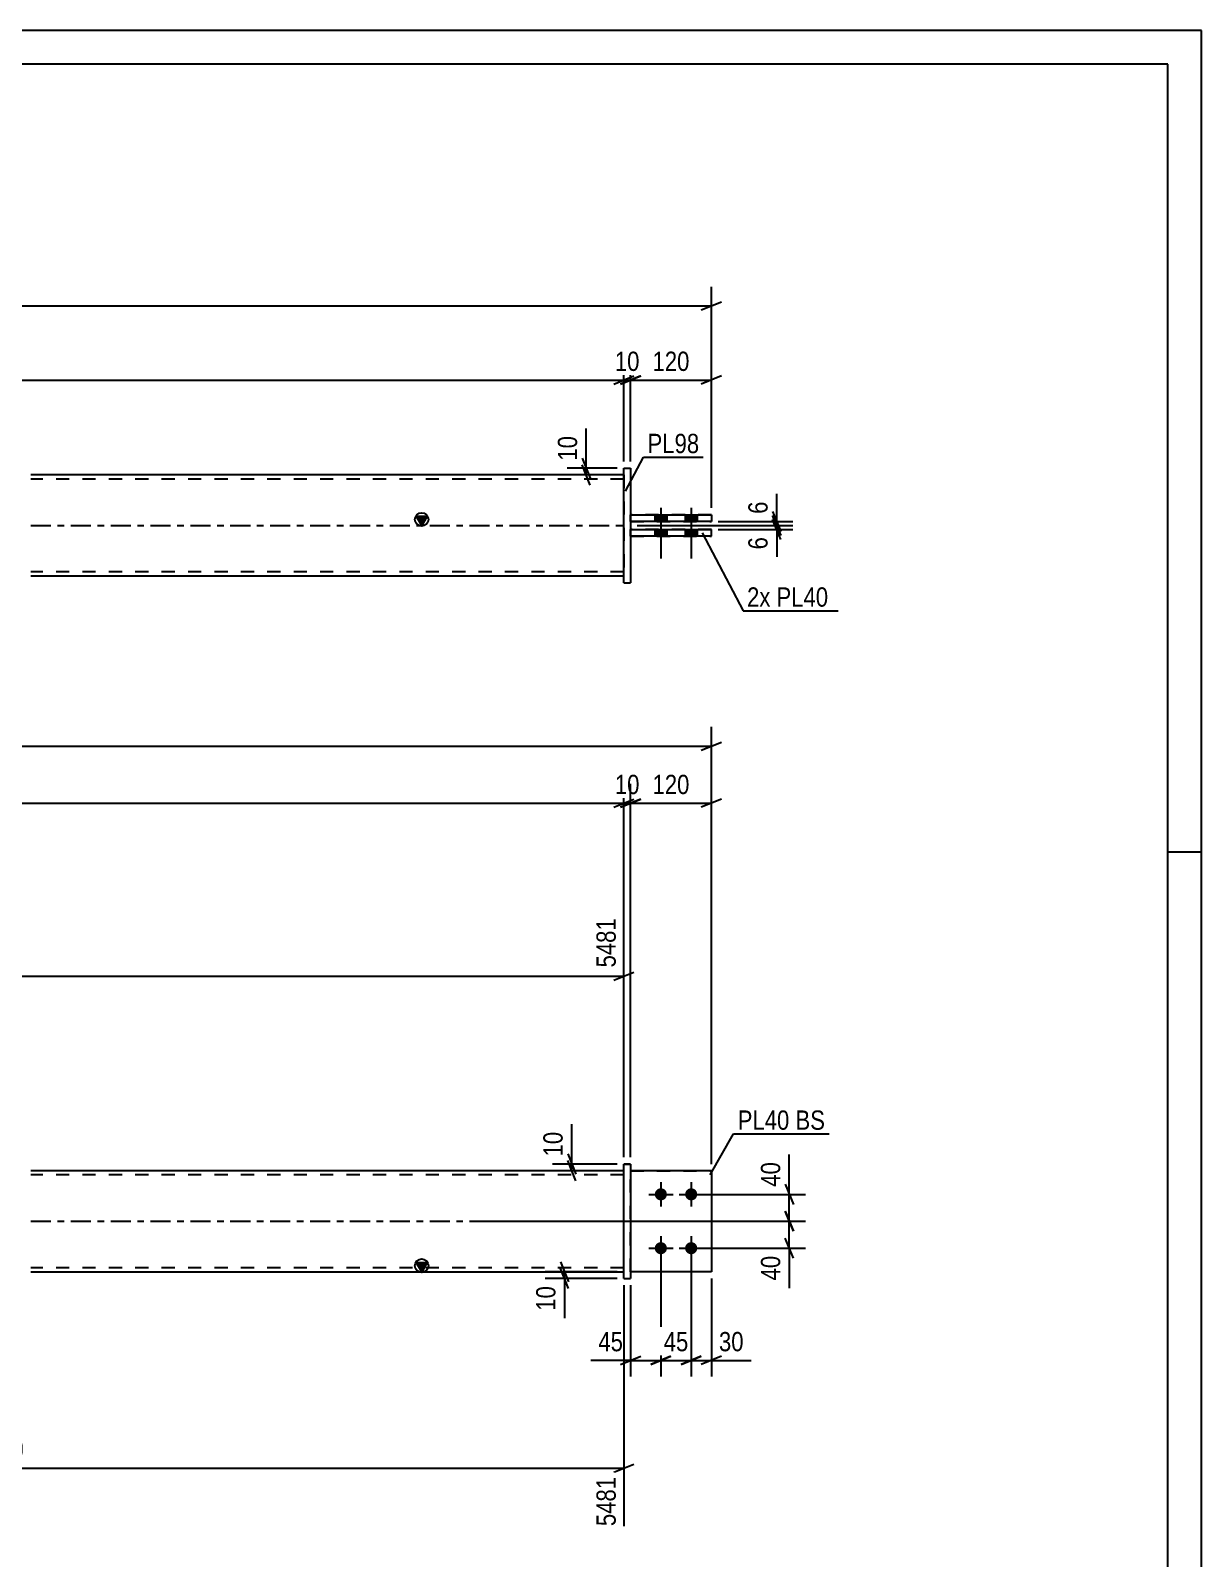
# Model space of a CAD drawing. Header units: millimetres. Extents: x 0 to 594, y 0 to 420.
# Drawn here: x 420.2 to 594, y 193.1 to 420 of the extents above; entities that cross this region are included whole.
import ezdxf

# ---------------------------------------------------------------- set-up
doc = ezdxf.new("R2010")
doc.units = ezdxf.units.MM
doc.linetypes.add('DXK_LINE_DOT2', pattern=[3.9198, 1.9599, -1.9599])
doc.linetypes.add('DXK_LINE_DOT3', pattern=[5.9187, 2.979, -0.9799, 0.9799, -0.9799])
doc.styles.add('Arial Narrow', font='ARIALN.TTF', dxfattribs={"height": 0.2})

# ---------------------------------------------------------------- blocks, each defined once
blk = doc.blocks.new('Unknown-580574823-1132')
at = {"color": 5, "linetype": 'Continuous'}
for p, q in [((594, 420), (0, 420)), ((594, 0), (594, 420)), ((589, 415), (5, 415)), ((589, 5), (589, 415)), ((594, 298), (589, 298))]:
    blk.add_line(p, q, dxfattribs=at)
blk = doc.blocks.new('Bolt-580574823-1685 - 1679')
at = {"linetype": 'Continuous'}
for points in [[(513.77, 248.1), (513.95, 248.08), (514.13, 248.02), (514.3, 247.93), (514.44, 247.8), (514.55, 247.65), (514.62, 247.48), (514.66, 247.29), (514.66, 247.11), (514.62, 246.92), (514.55, 246.75), (514.44, 246.6), (514.3, 246.47), (514.13, 246.38), (513.95, 246.32), (513.77, 246.3), (513.58, 246.32), (513.4, 246.38), (513.24, 246.47), (513.1, 246.6), (512.99, 246.75), (512.91, 246.92), (512.87, 247.11), (512.87, 247.29), (512.91, 247.48), (512.99, 247.65), (513.1, 247.8), (513.24, 247.93), (513.4, 248.02), (513.58, 248.08)], [(518.27, 248.1), (518.45, 248.08), (518.63, 248.02), (518.8, 247.93), (518.94, 247.8), (519.05, 247.65), (519.12, 247.48), (519.16, 247.29), (519.16, 247.11), (519.12, 246.92), (519.05, 246.75), (518.94, 246.6), (518.8, 246.47), (518.63, 246.38), (518.45, 246.32), (518.27, 246.3), (518.08, 246.32), (517.9, 246.38), (517.74, 246.47), (517.6, 246.6), (517.49, 246.75), (517.41, 246.92), (517.37, 247.11), (517.37, 247.29), (517.41, 247.48), (517.49, 247.65), (517.6, 247.8), (517.74, 247.93), (517.9, 248.02), (518.08, 248.08)], [(513.77, 240.1), (513.95, 240.08), (514.13, 240.02), (514.3, 239.93), (514.44, 239.8), (514.55, 239.65), (514.62, 239.48), (514.66, 239.29), (514.66, 239.11), (514.62, 238.92), (514.55, 238.75), (514.44, 238.6), (514.3, 238.47), (514.13, 238.38), (513.95, 238.32), (513.77, 238.3), (513.58, 238.32), (513.4, 238.38), (513.24, 238.47), (513.1, 238.6), (512.99, 238.75), (512.91, 238.92), (512.87, 239.11), (512.87, 239.29), (512.91, 239.48), (512.99, 239.65), (513.1, 239.8), (513.24, 239.93), (513.4, 240.02), (513.58, 240.08)], [(518.27, 240.1), (518.45, 240.08), (518.63, 240.02), (518.8, 239.93), (518.94, 239.8), (519.05, 239.65), (519.12, 239.48), (519.16, 239.29), (519.16, 239.11), (519.12, 238.92), (519.05, 238.75), (518.94, 238.6), (518.8, 238.47), (518.63, 238.38), (518.45, 238.32), (518.27, 238.3), (518.08, 238.32), (517.9, 238.38), (517.74, 238.47), (517.6, 238.6), (517.49, 238.75), (517.41, 238.92), (517.37, 239.11), (517.37, 239.29), (517.41, 239.48), (517.49, 239.65), (517.6, 239.8), (517.74, 239.93), (517.9, 240.02), (518.08, 240.08)]]:
    blk.add_hatch(color=1, dxfattribs=at).paths.add_polyline_path(points)
at = {"color": 1, "linetype": 'Continuous'}
for p, q in [((513.77, 249), (513.77, 245.4)), ((518.27, 249), (518.27, 245.4)), ((511.97, 247.2), (515.57, 247.2)), ((516.47, 247.2), (520.07, 247.2)), ((513.77, 241), (513.77, 237.4)), ((518.27, 241), (518.27, 237.4)), ((511.97, 239.2), (515.57, 239.2)), ((516.47, 239.2), (520.07, 239.2))]:
    blk.add_line(p, q, dxfattribs=at)
blk = doc.blocks.new('Part-580574823-1706 - 1679')
at = {"color": 2, "linetype": 'Continuous'}
for p, q in [((509.27, 251.7), (508.27, 251.7)), ((508.27, 234.7), (508.27, 251.7)), ((509.27, 251.7), (509.27, 234.7)), ((508.27, 234.7), (508.27, 234.7)), ((508.27, 234.7), (509.27, 234.7))]:
    blk.add_line(p, q, dxfattribs=at)
at = {"color": 7, "linetype": 'DXK_LINE_DOT2'}
for p, q in [((508.27, 251.7), (508.27, 251.7)), ((508.27, 251.7), (509.27, 251.7)), ((509.27, 251.7), (509.27, 251.7)), ((508.27, 234.7), (509.27, 234.7))]:
    blk.add_line(p, q, dxfattribs=at)
blk = doc.blocks.new('Part-580574823-1711 - 1679')
at = {"color": 7, "linetype": 'DXK_LINE_DOT2'}
for p, q in [((509.27, 250.7), (521.27, 250.7)), ((521.27, 250.7), (509.27, 250.7)), ((509.27, 250.7), (509.27, 250.7)), ((509.27, 235.7), (509.27, 250.7)), ((521.27, 250.7), (521.27, 250.7)), ((521.27, 250.7), (521.27, 235.7)), ((521.27, 235.7), (509.27, 235.7)), ((521.27, 235.7), (509.27, 235.7))]:
    blk.add_line(p, q, dxfattribs=at)
blk = doc.blocks.new('Part-580574823-1716 - 1679')
at = {"color": 2, "linetype": 'Continuous'}
for p, q in [((521.27, 250.7), (509.27, 250.7)), ((521.27, 250.7), (521.27, 250.7)), ((521.27, 250.7), (521.27, 235.7)), ((521.27, 235.7), (509.27, 235.7))]:
    blk.add_line(p, q, dxfattribs=at)
at = {"color": 7, "linetype": 'DXK_LINE_DOT2'}
for p, q in [((521.27, 250.7), (509.27, 250.7)), ((509.27, 250.7), (509.27, 250.7)), ((509.27, 235.7), (509.27, 250.7)), ((521.27, 250.7), (521.27, 250.7)), ((521.27, 235.7), (509.27, 235.7))]:
    blk.add_line(p, q, dxfattribs=at)
blk = doc.blocks.new('Part-580574823-1721 - 1679')
at = {"linetype": 'Continuous'}
blk.add_hatch(color=2, dxfattribs=at).paths.add_polyline_path([(478.27, 235.7), (477.47, 237.1), (479.07, 237.1)])
at = {"color": 2, "linetype": 'Continuous'}
for p, q in [((508.27, 250.7), (420.27, 250.7)), ((478.27, 235.7), (477.47, 237.1)), ((477.47, 237.1), (479.07, 237.1)), ((479.07, 237.1), (478.27, 235.7)), ((420.27, 235.7), (508.27, 235.7))]:
    blk.add_line(p, q, dxfattribs=at)
at = {"color": 7, "linetype": 'DXK_LINE_DOT2'}
for p, q in [((508.27, 250.1), (420.27, 250.1)), ((508.27, 235.7), (508.27, 250.7)), ((508.27, 236.3), (420.27, 236.3))]:
    blk.add_line(p, q, dxfattribs=at)
at = {"color": 7, "linetype": 'DXK_LINE_DOT3'}
blk.add_line((420.27, 243.2), (508.27, 243.2), dxfattribs=at)
at = {"color": 2, "linetype": 'Continuous'}
blk.add_circle((478.27, 236.6), 1, dxfattribs=at)
blk = doc.blocks.new('Part-580574823-1463 - 1369')
at = {"linetype": 'Continuous'}
blk.add_hatch(color=2, dxfattribs=at).paths.add_polyline_path([(478.27, 346.51), (477.47, 347.91), (479.07, 347.91)])
at = {"color": 2, "linetype": 'Continuous'}
for p, q in [((508.27, 354.01), (420.27, 354.01)), ((478.27, 346.51), (477.47, 347.91)), ((477.47, 347.91), (479.07, 347.91)), ((479.07, 347.91), (478.27, 346.51)), ((508.27, 339.01), (420.27, 339.01))]:
    blk.add_line(p, q, dxfattribs=at)
at = {"color": 7, "linetype": 'DXK_LINE_DOT2'}
for p, q in [((508.27, 354.01), (508.27, 339.01)), ((508.27, 353.41), (420.27, 353.41)), ((508.27, 339.61), (420.27, 339.61))]:
    blk.add_line(p, q, dxfattribs=at)
at = {"color": 7, "linetype": 'DXK_LINE_DOT3'}
blk.add_line((420.27, 346.51), (508.27, 346.51), dxfattribs=at)
at = {"color": 2, "linetype": 'Continuous'}
blk.add_circle((478.27, 347.41), 1, dxfattribs=at)
blk = doc.blocks.new('Bolt-580574823-1373 - 1369')
at = {"linetype": 'Continuous'}
for points in [[(514.67, 348.11), (512.87, 348.11), (512.87, 347.11), (514.67, 347.11)], [(514.67, 348.11), (512.87, 348.11), (512.87, 347.11), (514.67, 347.11)], [(519.17, 348.11), (517.37, 348.11), (517.37, 347.11), (519.17, 347.11)], [(519.17, 348.11), (517.37, 348.11), (517.37, 347.11), (519.17, 347.11)], [(514.67, 345.91), (512.87, 345.91), (512.87, 344.91), (514.67, 344.91)], [(514.67, 345.91), (512.87, 345.91), (512.87, 344.91), (514.67, 344.91)], [(519.17, 345.91), (517.37, 345.91), (517.37, 344.91), (519.17, 344.91)], [(519.17, 345.91), (517.37, 345.91), (517.37, 344.91), (519.17, 344.91)]]:
    blk.add_hatch(color=1, dxfattribs=at).paths.add_polyline_path(points)
at = {"color": 1, "linetype": 'Continuous'}
for p, q in [((512.87, 348.11), (512.87, 347.11)), ((512.87, 348.11), (512.87, 347.11)), ((513.77, 349.11), (513.77, 341.61)), ((513.77, 349.11), (513.77, 341.61)), ((514.67, 348.11), (514.67, 347.11)), ((514.67, 348.11), (514.67, 347.11)), ((517.37, 348.11), (517.37, 347.11)), ((517.37, 348.11), (517.37, 347.11)), ((518.27, 349.11), (518.27, 341.61)), ((518.27, 349.11), (518.27, 341.61)), ((519.17, 348.11), (519.17, 347.11)), ((519.17, 348.11), (519.17, 347.11)), ((512.87, 345.91), (512.87, 344.91)), ((512.87, 345.91), (512.87, 344.91)), ((514.67, 345.91), (514.67, 344.91)), ((514.67, 345.91), (514.67, 344.91)), ((517.37, 345.91), (517.37, 344.91)), ((517.37, 345.91), (517.37, 344.91)), ((519.17, 345.91), (519.17, 344.91)), ((519.17, 345.91), (519.17, 344.91))]:
    blk.add_line(p, q, dxfattribs=at)
blk = doc.blocks.new('Part-580574823-1435 - 1369')
at = {"color": 2, "linetype": 'Continuous'}
for p, q in [((508.27, 355.01), (508.27, 355.02)), ((508.27, 338.01), (508.27, 355.01)), ((508.27, 355.01), (509.27, 355.01)), ((509.27, 355.02), (509.27, 355.01)), ((509.27, 355.01), (509.27, 338.01)), ((508.27, 338.02), (508.27, 338.01)), ((508.27, 338.01), (509.27, 338.01)), ((509.27, 338.02), (509.27, 338.01))]:
    blk.add_line(p, q, dxfattribs=at)
at = {"color": 7, "linetype": 'DXK_LINE_DOT2'}
for p, q in [((508.27, 355.02), (508.27, 355.01)), ((508.27, 355.02), (509.27, 355.02)), ((508.27, 338.02), (509.27, 338.02))]:
    blk.add_line(p, q, dxfattribs=at)
blk = doc.blocks.new('Part-580574823-1468 - 1369')
at = {"color": 2, "linetype": 'Continuous'}
for p, q in [((509.27, 345.91), (521.27, 345.91)), ((521.27, 344.91), (509.27, 344.91)), ((521.27, 344.91), (521.27, 345.91))]:
    blk.add_line(p, q, dxfattribs=at)
at = {"color": 7, "linetype": 'DXK_LINE_DOT2'}
for p, q in [((509.27, 344.91), (509.27, 345.91)), ((521.27, 345.91), (509.27, 345.91)), ((509.27, 344.91), (521.27, 344.91))]:
    blk.add_line(p, q, dxfattribs=at)
blk = doc.blocks.new('Part-580574823-1473 - 1369')
at = {"color": 2, "linetype": 'Continuous'}
for p, q in [((509.27, 348.11), (521.27, 348.11)), ((521.27, 347.11), (509.27, 347.11)), ((521.27, 348.11), (521.27, 347.11))]:
    blk.add_line(p, q, dxfattribs=at)
at = {"color": 7, "linetype": 'DXK_LINE_DOT2'}
for p, q in [((509.27, 347.11), (509.27, 348.11)), ((521.27, 348.11), (509.27, 348.11)), ((509.27, 347.11), (521.27, 347.11)), ((521.27, 348.11), (521.27, 348.11))]:
    blk.add_line(p, q, dxfattribs=at)
blk = doc.blocks.new('StraightDimension-580574823-2000 - 1679')
at = {"color": 7, "linetype": 'Continuous'}
for p, q in [((499.94, 253.2), (501.14, 250.2)), ((501.14, 249.22), (499.94, 252.22)), ((481.79, 250.72), (502.94, 250.72)), ((507.27, 251.7), (497.69, 251.7)), ((500.54, 250.72), (500.54, 251.7))]:
    blk.add_line(p, q, dxfattribs=at)
at = {"color": 0}
blk.add_wipeout([(499.79, 257.08), (495.59, 257.08), (495.59, 252.23), (499.79, 252.23)], dxfattribs=at)
at = {"color": 7, "linetype": 'Continuous'}
blk.add_line((500.54, 251.7), (500.54, 257.61), dxfattribs=at)
blk.add_line((500.54, 251.7), (500.54, 257.61), dxfattribs=at)
at = {"color": 3, "style": 'Arial Narrow'}
blk.add_text('10', height=2.863, rotation=90.0002, dxfattribs=at).set_placement((499.19, 252.83))
blk = doc.blocks.new('StraightDimension-580574823-1971 - 1679')
at = {"color": 7, "linetype": 'Continuous'}
for p, q in [((532.23, 248.7), (533.43, 245.7)), ((519.27, 247.2), (535.23, 247.2)), ((532.83, 243.22), (532.83, 247.2)), ((485.67, 243.22), (535.23, 243.22)), ((533.43, 241.72), (532.23, 244.72))]:
    blk.add_line(p, q, dxfattribs=at)
at = {"color": 0}
blk.add_wipeout([(532.08, 252.58), (527.88, 252.58), (527.88, 247.73), (532.08, 247.73)], dxfattribs=at)
at = {"color": 7, "linetype": 'Continuous'}
blk.add_line((532.83, 247.2), (532.83, 253.11), dxfattribs=at)
blk.add_line((532.83, 247.2), (532.83, 253.11), dxfattribs=at)
at = {"color": 3, "style": 'Arial Narrow'}
blk.add_text('40', height=2.863, rotation=90.0002, dxfattribs=at).set_placement((531.48, 248.33))
blk = doc.blocks.new('StraightDimension-580574823-4901 - 1679')
at = {"color": 7, "linetype": 'Continuous'}
for p, q in [((508.27, 252.7), (508.27, 308.13)), ((96.4, 305.28), (508.27, 305.28)), ((506.77, 304.68), (509.77, 305.88))]:
    blk.add_line(p, q, dxfattribs=at)
blk = doc.blocks.new('StraightDimension-580574823-1984 - 1679')
at = {"color": 7, "linetype": 'Continuous'}
for p, q in [((485.67, 243.22), (535.23, 243.22)), ((532.23, 244.72), (533.43, 241.72)), ((532.83, 239.2), (532.83, 243.22)), ((533.43, 237.7), (532.23, 240.7)), ((519.27, 239.2), (535.23, 239.2))]:
    blk.add_line(p, q, dxfattribs=at)
at = {"color": 0}
blk.add_wipeout([(532.08, 238.68), (527.88, 238.68), (527.88, 233.82), (532.08, 233.82)], dxfattribs=at)
at = {"color": 7, "linetype": 'Continuous'}
blk.add_line((532.83, 239.2), (532.83, 233.29), dxfattribs=at)
blk.add_line((532.83, 239.2), (532.83, 233.29), dxfattribs=at)
at = {"color": 3, "style": 'Arial Narrow'}
blk.add_text('40', height=2.863, rotation=90.0002, dxfattribs=at).set_placement((531.48, 234.42))
blk = doc.blocks.new('StraightDimension-580574823-1903 - 1679')
at = {"color": 7, "linetype": 'Continuous'}
for p, q in [((498.87, 237.2), (500.07, 234.2)), ((500.07, 233.2), (498.87, 236.2)), ((507.27, 235.7), (496.62, 235.7)), ((507.27, 234.7), (496.62, 234.7)), ((499.47, 234.7), (499.47, 235.7))]:
    blk.add_line(p, q, dxfattribs=at)
at = {"color": 0}
blk.add_wipeout([(498.72, 234.18), (494.52, 234.18), (494.52, 229.32), (498.72, 229.32)], dxfattribs=at)
at = {"color": 7, "linetype": 'Continuous'}
blk.add_line((499.47, 234.7), (499.47, 228.79), dxfattribs=at)
blk.add_line((499.47, 234.7), (499.47, 228.79), dxfattribs=at)
at = {"color": 3, "style": 'Arial Narrow'}
blk.add_text('10', height=2.863, rotation=90.0002, dxfattribs=at).set_placement((498.12, 229.92))
blk = doc.blocks.new('StraightDimension-580574823-1912 - 1679')
at = {"color": 7, "linetype": 'Continuous'}
for p, q in [((513.77, 238.2), (513.77, 220.15)), ((509.27, 233.7), (509.27, 220.15)), ((507.77, 221.95), (510.77, 223.15)), ((509.27, 222.55), (513.77, 222.55)), ((515.27, 223.15), (512.27, 221.95))]:
    blk.add_line(p, q, dxfattribs=at)
at = {"color": 0}
blk.add_wipeout([(508.74, 223.3), (508.74, 227.5), (503.89, 227.5), (503.89, 223.3)], dxfattribs=at)
at = {"color": 7, "linetype": 'Continuous'}
blk.add_line((509.27, 222.55), (503.36, 222.55), dxfattribs=at)
blk.add_line((509.27, 222.55), (503.36, 222.55), dxfattribs=at)
at = {"color": 3, "style": 'Arial Narrow'}
blk.add_text('45', height=2.863, dxfattribs=at).set_placement((504.49, 223.9))
blk = doc.blocks.new('StraightDimension-580574823-1922 - 1679')
at = {"color": 7, "linetype": 'Continuous'}
for p, q in [((513.77, 238.2), (513.77, 220.15)), ((518.27, 238.2), (518.27, 220.15)), ((512.27, 221.95), (515.27, 223.15)), ((513.77, 222.55), (518.27, 222.55)), ((519.77, 223.15), (516.77, 221.95))]:
    blk.add_line(p, q, dxfattribs=at)
at = {"color": 0}
blk.add_wipeout([(518.45, 223.3), (518.45, 227.5), (513.59, 227.5), (513.59, 223.3)], dxfattribs=at)
at = {"color": 3, "style": 'Arial Narrow'}
blk.add_text('45', height=2.863, dxfattribs=at).set_placement((514.19, 223.9))
blk = doc.blocks.new('StraightDimension-580574823-1932 - 1679')
at = {"color": 7, "linetype": 'Continuous'}
for p, q in [((518.27, 238.2), (518.27, 220.15)), ((521.27, 234.7), (521.27, 220.15)), ((516.77, 221.95), (519.77, 223.15)), ((518.27, 222.55), (521.27, 222.55)), ((522.77, 223.15), (519.77, 221.95))]:
    blk.add_line(p, q, dxfattribs=at)
at = {"color": 0}
blk.add_wipeout([(526.65, 223.3), (526.65, 227.5), (521.79, 227.5), (521.79, 223.3)], dxfattribs=at)
at = {"color": 7, "linetype": 'Continuous'}
blk.add_line((521.27, 222.55), (527.17, 222.55), dxfattribs=at)
blk.add_line((521.27, 222.55), (527.17, 222.55), dxfattribs=at)
at = {"color": 3, "style": 'Arial Narrow'}
blk.add_text('30', height=2.863, dxfattribs=at).set_placement((522.39, 223.9))
blk = doc.blocks.new('StraightDimension-580574823-3610 - 1679')
at = {"color": 7, "linetype": 'Continuous'}
for p, q in [((322.91, 234.7), (322.91, 197.94)), ((508.27, 233.7), (508.27, 197.94)), ((324.41, 207.15), (321.41, 205.95)), ((322.91, 206.55), (508.27, 206.55)), ((506.77, 205.95), (509.77, 207.15))]:
    blk.add_line(p, q, dxfattribs=at)
at = {"color": 0}
blk.add_wipeout([(419.84, 207.3), (419.84, 211.5), (411.33, 211.5), (411.33, 207.3)], dxfattribs=at)
at = {"color": 0, "linetype": 'Continuous'}
blk.add_wipeout([(507.67, 205.85), (503.47, 205.85), (503.47, 197.34), (507.67, 197.34)], dxfattribs=at)
at = {"color": 3, "style": 'Arial Narrow'}
blk.add_text('2819', height=2.863, dxfattribs=at).set_placement((411.93, 207.9))
at = {"color": 3, "linetype": 'Continuous', "style": 'Arial Narrow'}
blk.add_text('5481', height=2.863, rotation=90.0002, dxfattribs=at).set_placement((507.07, 197.94))
blk = doc.blocks.new('StraightDimension-580574823-5010 - 1679')
at = {"color": 7, "linetype": 'Continuous'}
for p, q in [((521.27, 251.7), (521.27, 316.6)), ((84.4, 313.75), (521.27, 313.75)), ((519.77, 313.15), (522.77, 314.35))]:
    blk.add_line(p, q, dxfattribs=at)
blk = doc.blocks.new('StraightDimension-580574823-4761 - 1679')
at = {"color": 7, "linetype": 'Continuous'}
for p, q in [((307.3, 251.7), (307.3, 288.21)), ((508.27, 252.7), (508.27, 288.21)), ((308.8, 280.19), (305.8, 278.99)), ((307.3, 279.59), (508.27, 279.59)), ((506.77, 278.99), (509.77, 280.19))]:
    blk.add_line(p, q, dxfattribs=at)
at = {"color": 0, "linetype": 'Continuous'}
blk.add_wipeout([(507.67, 288.81), (503.47, 288.81), (503.47, 280.29), (507.67, 280.29)], dxfattribs=at)
at = {"color": 0}
blk.add_wipeout([(412.04, 280.34), (412.04, 284.54), (403.53, 284.54), (403.53, 280.34)], dxfattribs=at)
at = {"color": 3, "linetype": 'Continuous', "style": 'Arial Narrow'}
blk.add_text('5481', height=2.863, rotation=90.0002, dxfattribs=at).set_placement((507.07, 280.89))
at = {"color": 3, "style": 'Arial Narrow'}
blk.add_text('2976', height=2.863, dxfattribs=at).set_placement((404.13, 280.94))
blk = doc.blocks.new('StraightDimension-580574823-4900 - 1679')
at = {"color": 7, "linetype": 'Continuous'}
for p, q in [((508.27, 252.7), (508.27, 308.13)), ((509.27, 252.7), (509.27, 308.13)), ((506.77, 304.68), (509.77, 305.88)), ((510.77, 305.88), (507.77, 304.68)), ((508.27, 305.28), (509.27, 305.28))]:
    blk.add_line(p, q, dxfattribs=at)
at = {"color": 0}
blk.add_wipeout([(511.2, 306.03), (511.2, 310.23), (506.34, 310.23), (506.34, 306.03)], dxfattribs=at)
at = {"color": 3, "style": 'Arial Narrow'}
blk.add_text('10', height=2.863, dxfattribs=at).set_placement((506.94, 306.63))
blk = doc.blocks.new('StraightDimension-580574823-4899 - 1679')
at = {"color": 7, "linetype": 'Continuous'}
for p, q in [((509.27, 252.7), (509.27, 308.13)), ((521.27, 251.7), (521.27, 308.13)), ((507.77, 304.68), (510.77, 305.88)), ((509.27, 305.28), (521.27, 305.28)), ((522.77, 305.88), (519.77, 304.68))]:
    blk.add_line(p, q, dxfattribs=at)
at = {"color": 0}
blk.add_wipeout([(518.61, 306.03), (518.61, 310.23), (511.93, 310.23), (511.93, 306.03)], dxfattribs=at)
at = {"color": 3, "style": 'Arial Narrow'}
blk.add_text('120', height=2.863, dxfattribs=at).set_placement((512.53, 306.63))
blk = doc.blocks.new('StraightDimension-580574823-1602 - 1369')
at = {"color": 7, "linetype": 'Continuous'}
for p, q in [((509.27, 356.02), (509.27, 370.96)), ((521.27, 349.11), (521.27, 370.96)), ((507.77, 367.51), (510.77, 368.71)), ((509.27, 368.11), (521.27, 368.11)), ((522.77, 368.71), (519.77, 367.51))]:
    blk.add_line(p, q, dxfattribs=at)
at = {"color": 0}
blk.add_wipeout([(518.61, 368.86), (518.61, 373.06), (511.93, 373.06), (511.93, 368.86)], dxfattribs=at)
at = {"color": 3, "style": 'Arial Narrow'}
blk.add_text('120', height=2.863, dxfattribs=at).set_placement((512.53, 369.46))
blk = doc.blocks.new('StraightDimension-580574823-1582 - 1369')
at = {"color": 7, "linetype": 'Continuous'}
for p, q in [((508.27, 356.02), (508.27, 370.96)), ((97.4, 368.11), (508.27, 368.11)), ((506.77, 367.51), (509.77, 368.71))]:
    blk.add_line(p, q, dxfattribs=at)
blk = doc.blocks.new('StraightDimension-580574823-1613 - 1369')
at = {"color": 7, "linetype": 'Continuous'}
for p, q in [((502.09, 356.52), (503.29, 353.52)), ((507.27, 355.02), (499.84, 355.02)), ((507.27, 354.01), (499.84, 354.01)), ((503.29, 352.51), (502.09, 355.51)), ((502.69, 354.01), (502.69, 355.02))]:
    blk.add_line(p, q, dxfattribs=at)
at = {"color": 0}
blk.add_wipeout([(501.94, 360.4), (497.74, 360.4), (497.74, 355.54), (501.94, 355.54)], dxfattribs=at)
at = {"color": 7, "linetype": 'Continuous'}
blk.add_line((502.69, 355.02), (502.69, 360.92), dxfattribs=at)
blk.add_line((502.69, 355.02), (502.69, 360.92), dxfattribs=at)
at = {"color": 3, "style": 'Arial Narrow'}
blk.add_text('10', height=2.863, rotation=90.0002, dxfattribs=at).set_placement((501.34, 356.14))
blk = doc.blocks.new('StraightDimension-580574823-1551 - 1369')
at = {"color": 7, "linetype": 'Continuous'}
for p, q in [((521.27, 349.11), (521.27, 381.96)), ((84.4, 379.11), (521.27, 379.11)), ((519.77, 378.51), (522.77, 379.71))]:
    blk.add_line(p, q, dxfattribs=at)
blk = doc.blocks.new('StraightDimension-580574823-1592 - 1369')
at = {"color": 7, "linetype": 'Continuous'}
for p, q in [((508.27, 356.02), (508.27, 370.96)), ((509.27, 356.02), (509.27, 370.96)), ((506.77, 367.51), (509.77, 368.71)), ((510.77, 368.71), (507.77, 367.51)), ((508.27, 368.11), (509.27, 368.11))]:
    blk.add_line(p, q, dxfattribs=at)
at = {"color": 0}
blk.add_wipeout([(511.2, 368.86), (511.2, 373.06), (506.34, 373.06), (506.34, 368.86)], dxfattribs=at)
at = {"color": 3, "style": 'Arial Narrow'}
blk.add_text('10', height=2.863, dxfattribs=at).set_placement((506.94, 369.46))
blk = doc.blocks.new('StraightDimension-580574823-1624 - 1369')
at = {"color": 7, "linetype": 'Continuous'}
for p, q in [((522.27, 347.11), (533.36, 347.11)), ((530.36, 348.61), (531.56, 345.61)), ((531.56, 345.01), (530.36, 348.01)), ((530.96, 346.51), (530.96, 347.11)), ((510.27, 346.51), (533.36, 346.51))]:
    blk.add_line(p, q, dxfattribs=at)
at = {"color": 0}
blk.add_wipeout([(530.21, 350.67), (526.01, 350.67), (526.01, 347.64), (530.21, 347.64)], dxfattribs=at)
at = {"color": 7, "linetype": 'Continuous'}
blk.add_line((530.96, 347.11), (530.96, 351.19), dxfattribs=at)
blk.add_line((530.96, 347.11), (530.96, 351.19), dxfattribs=at)
at = {"color": 3, "style": 'Arial Narrow'}
blk.add_text('6', height=2.86, rotation=90.0002, dxfattribs=at).set_placement((529.61, 348.24))
blk = doc.blocks.new('StraightDimension-580574823-1633 - 1369')
at = {"color": 7, "linetype": 'Continuous'}
for p, q in [((530.36, 348.01), (531.56, 345.01)), ((531.56, 344.41), (530.36, 347.41)), ((510.27, 346.51), (533.36, 346.51)), ((522.27, 345.91), (533.36, 345.91)), ((530.96, 345.91), (530.96, 346.51))]:
    blk.add_line(p, q, dxfattribs=at)
at = {"color": 0}
blk.add_wipeout([(530.21, 345.39), (526.01, 345.39), (526.01, 342.36), (530.21, 342.36)], dxfattribs=at)
at = {"color": 7, "linetype": 'Continuous'}
blk.add_line((530.96, 345.91), (530.96, 341.84), dxfattribs=at)
blk.add_line((530.96, 345.91), (530.96, 341.84), dxfattribs=at)
at = {"color": 3, "style": 'Arial Narrow'}
blk.add_text('6', height=2.86, rotation=90.0002, dxfattribs=at).set_placement((529.61, 342.96))
blk = doc.blocks.new('MarkSet-580574823-2047 - 1679')
at = {"color": 0}
blk.add_wipeout([(532.85, 256.79), (532.85, 259.79), (525.17, 259.79), (525.17, 256.79)], dxfattribs=at)
blk.add_wipeout([(532.85, 256.79), (532.85, 259.79), (525.17, 259.79), (525.17, 256.79)], dxfattribs=at)
at = {"color": 30, "linetype": 'Continuous'}
blk.add_line((521.07, 250.12), (524.57, 256.19), dxfattribs=at)
at = {"color": 0}
blk.add_wipeout([(538.13, 256.79), (538.13, 259.79), (533.75, 259.79), (533.75, 256.79)], dxfattribs=at)
blk.add_wipeout([(538.13, 256.79), (538.13, 259.79), (533.75, 259.79), (533.75, 256.79)], dxfattribs=at)
at = {"color": 30, "linetype": 'Continuous'}
blk.add_line((524.57, 256.19), (538.73, 256.19), dxfattribs=at)
at = {"color": 3, "style": 'Arial Narrow'}
for s, p in [('PL40', (525.17, 256.79)), ('BS', (533.75, 256.79))]:
    blk.add_text(s, height=2.863, dxfattribs=at).set_placement(p)
blk = doc.blocks.new('Mark-580574823-1431 - 1369')
at = {"color": 0}
blk.add_wipeout([(519.46, 357.26), (519.46, 360.26), (511.79, 360.26), (511.79, 357.26)], dxfattribs=at)
blk.add_wipeout([(519.46, 357.26), (519.46, 360.26), (511.79, 360.26), (511.79, 357.26)], dxfattribs=at)
at = {"color": 30, "linetype": 'Continuous'}
for p, q in [((508.5, 351.59), (511.19, 356.66)), ((511.19, 356.66), (520.06, 356.66))]:
    blk.add_line(p, q, dxfattribs=at)
at = {"color": 3, "style": 'Arial Narrow'}
blk.add_text('PL98', height=2.863, dxfattribs=at).set_placement((511.79, 357.26))
blk = doc.blocks.new('MarkSet-580574823-1670 - 1369')
at = {"color": 0}
blk.add_wipeout([(530.03, 334.46), (530.03, 337.46), (526.56, 337.46), (526.56, 334.46)], dxfattribs=at)
blk.add_wipeout([(530.03, 334.46), (530.03, 337.46), (526.56, 337.46), (526.56, 334.46)], dxfattribs=at)
at = {"color": 30, "linetype": 'Continuous'}
blk.add_line((519.92, 345.43), (525.96, 333.86), dxfattribs=at)
at = {"color": 0}
blk.add_wipeout([(538.6, 334.46), (538.6, 337.46), (530.93, 337.46), (530.93, 334.46)], dxfattribs=at)
blk.add_wipeout([(538.6, 334.46), (538.6, 337.46), (530.93, 337.46), (530.93, 334.46)], dxfattribs=at)
at = {"color": 30, "linetype": 'Continuous'}
blk.add_line((525.96, 333.86), (540.1, 333.86), dxfattribs=at)
at = {"color": 3, "style": 'Arial Narrow'}
for s, p in [('2x', (526.56, 334.46)), ('PL40', (530.93, 334.46))]:
    blk.add_text(s, height=2.863, dxfattribs=at).set_placement(p)

msp = doc.modelspace()

# ---------------------------------------------------------------- block references
for name in ['Unknown-580574823-1132', 'Part-580574823-1463 - 1369', 'Part-580574823-1435 - 1369', 'Part-580574823-1473 - 1369', 'Bolt-580574823-1373 - 1369', 'Part-580574823-1468 - 1369', 'Part-580574823-1721 - 1679', 'Part-580574823-1706 - 1679', 'Part-580574823-1711 - 1679', 'Part-580574823-1716 - 1679', 'Bolt-580574823-1685 - 1679']:
    msp.add_blockref(name, (0, 0))

# ---------------------------------------------------------------- next in the draw order: block references
for name in ['StraightDimension-580574823-1602 - 1369', 'StraightDimension-580574823-2000 - 1679']:
    msp.add_blockref(name, (0, 0))

# ---------------------------------------------------------------- next in the draw order: block references
for name in ['StraightDimension-580574823-1582 - 1369', 'StraightDimension-580574823-1971 - 1679']:
    msp.add_blockref(name, (0, 0))

# ---------------------------------------------------------------- next in the draw order: block references
for name in ['StraightDimension-580574823-1613 - 1369', 'StraightDimension-580574823-4901 - 1679', 'StraightDimension-580574823-1984 - 1679']:
    msp.add_blockref(name, (0, 0))

# ---------------------------------------------------------------- next in the draw order: block references
for name in ['StraightDimension-580574823-1551 - 1369', 'StraightDimension-580574823-5010 - 1679', 'StraightDimension-580574823-1903 - 1679']:
    msp.add_blockref(name, (0, 0))

# ---------------------------------------------------------------- next in the draw order: block references
for name in ['StraightDimension-580574823-1592 - 1369', 'StraightDimension-580574823-1624 - 1369', 'StraightDimension-580574823-4761 - 1679', 'StraightDimension-580574823-1912 - 1679']:
    msp.add_blockref(name, (0, 0))

# ---------------------------------------------------------------- next in the draw order: block references
for name in ['Mark-580574823-1431 - 1369', 'StraightDimension-580574823-1633 - 1369', 'StraightDimension-580574823-4900 - 1679', 'StraightDimension-580574823-1922 - 1679', 'StraightDimension-580574823-3610 - 1679']:
    msp.add_blockref(name, (0, 0))

# ---------------------------------------------------------------- next in the draw order: block references
for name in ['MarkSet-580574823-1670 - 1369', 'StraightDimension-580574823-4899 - 1679', 'StraightDimension-580574823-1932 - 1679']:
    msp.add_blockref(name, (0, 0))

# ---------------------------------------------------------------- next in the draw order: block references
msp.add_blockref('MarkSet-580574823-2047 - 1679', (0, 0))

doc.saveas('drawing.dxf')
